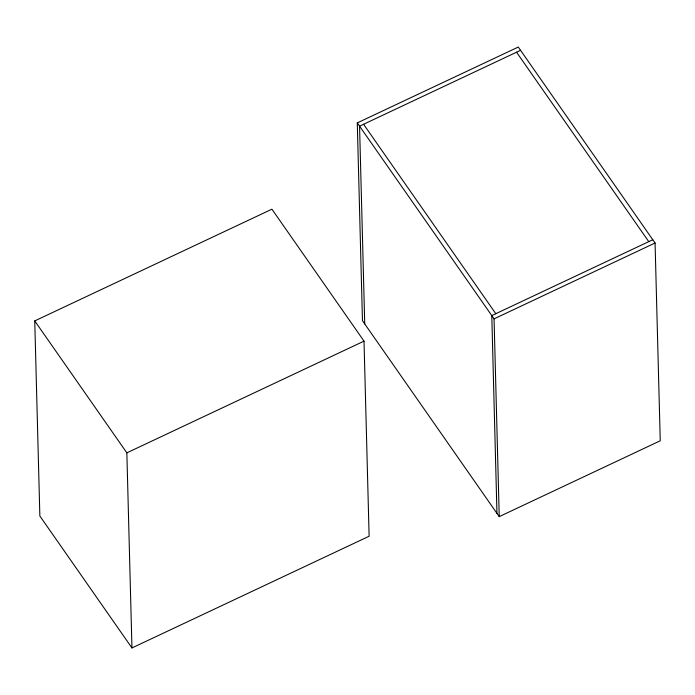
<?xml version="1.0" encoding="UTF-8"?>
<svg xmlns="http://www.w3.org/2000/svg" width="695" height="695" viewBox="0 0 695 695"><rect width="100%" height="100%" fill="white"/><g stroke="black" fill="none" stroke-linecap="round" stroke-linejoin="round"><path stroke-width="1.04" d="M357.282 122.893L518.288 47.051L655.072 243.007L660.25 440.778L499.236 516.628L362.46 320.664L357.282 122.893L494.058 318.857L499.236 516.628M520.572 50.318L359.558 126.16L364.736 323.931M34.75 320.908L271.919 209.186L364.015 341.132L369.123 536.236L131.954 647.949L39.858 516.003L34.75 320.908L126.846 452.853L131.954 647.949M126.846 452.853L364.015 341.132M652.787 239.74L491.782 315.591L496.96 513.362M494.058 318.857L655.072 243.007M516.541 52.212L648.765 241.643M363.581 124.266L495.804 313.697"/></g></svg>
